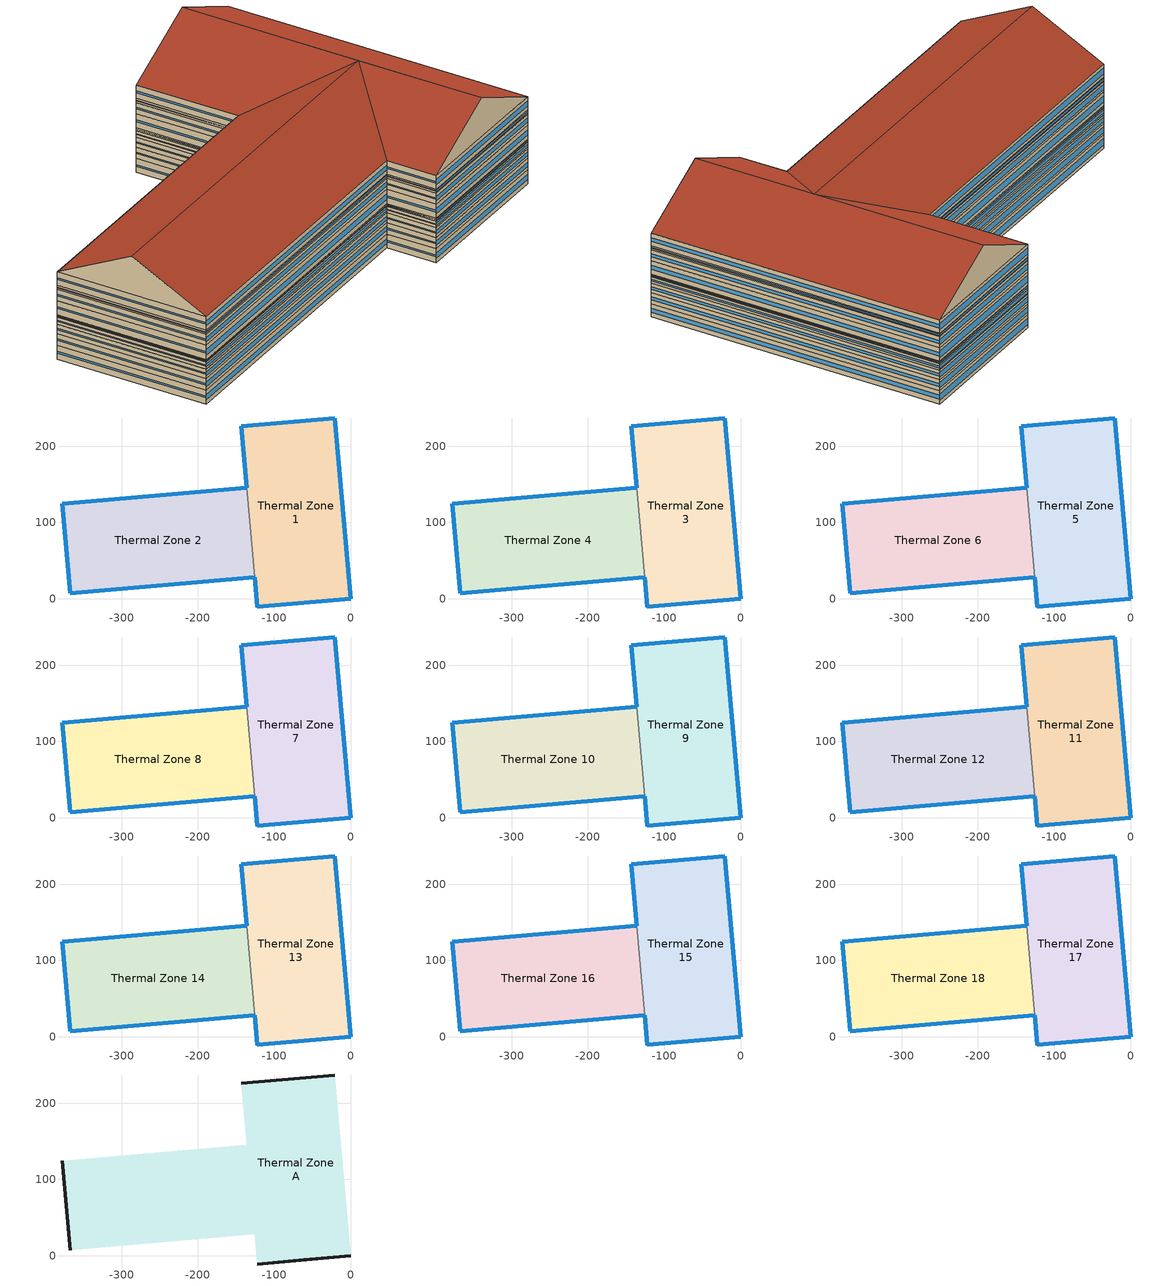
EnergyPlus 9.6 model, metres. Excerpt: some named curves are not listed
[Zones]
Thermal Zone 1
 floor ground (ExtSlabCarpet): 0,0 -122.37,-10.71 -125.78,28.24 -136.06,145.76 -143.1,226.19 -20.73,236.9 z0
 wall outside (Ext Wall): -125.78,28.24 -122.37,-10.71 0,0 -20.73,236.9 -143.1,226.19 -136.06,145.76 z0:10.96
 wall to Thermal Zone 2 (Interior Wall): -136.06,145.76 -125.78,28.24 z0:10.96
 window (Ext Window): -20.74,236.89 -143.09,226.19 z2.9:8.06; -125.78,28.23 -122.37,-10.7 / -143.1,226.18 -136.06,145.77 z4.82:6.14; 0,0.01 -20.72,236.89 z3.89:7.07; -122.36,-10.71 -0.01,0 z3.51:7.45
Thermal Zone 2
 floor ground (ExtSlabCarpet): -125.78,28.24 -367.25,7.11 -377.53,124.63 -136.06,145.76 z0
 wall outside (Ext Wall): -136.06,145.76 -377.53,124.63 -367.25,7.11 -125.78,28.24 z0:10.96
 window (Ext Window): -136.07,145.76 -377.52,124.63 z2.9:8.06; -377.53,124.62 -367.25,7.12 z4.82:6.14; -367.24,7.11 -125.79,28.23 z3.51:7.45
Thermal Zone 3
 floor to Thermal Zone 1 (Interior Floor): 0,0 -122.37,-10.71 -125.78,28.24 -136.06,145.76 -143.1,226.19 -20.73,236.9 z10.96
 wall outside (Ext Wall): -125.78,28.24 -122.37,-10.71 0,0 -20.73,236.9 -143.1,226.19 -136.06,145.76 z10.96:20.03
 wall to Thermal Zone 4 (Interior Wall): -136.06,145.76 -125.78,28.24 z10.96:20.03
 window (Ext Window): -20.74,236.89 -143.09,226.19 z13.36:17.63; -125.78,28.23 -122.37,-10.7 / -143.1,226.18 -136.06,145.77 z14.95:16.04; 0,0.01 -20.72,236.89 z14.18:16.81; -122.36,-10.71 -0.01,0 z13.86:17.13
Thermal Zone 4
 floor to Thermal Zone 2 (Interior Floor): -125.78,28.24 -367.25,7.11 -377.53,124.63 -136.06,145.76 z10.96
 wall outside (Ext Wall): -136.06,145.76 -377.53,124.63 -367.25,7.11 -125.78,28.24 z10.96:20.03
 window (Ext Window): -136.07,145.76 -377.52,124.63 z13.36:17.63; -377.53,124.62 -367.25,7.12 z14.95:16.04; -367.24,7.11 -125.79,28.23 z13.86:17.13
Thermal Zone 5
 floor to Thermal Zone 3 (Interior Floor): 0,0 -122.37,-10.71 -125.78,28.24 -136.06,145.76 -143.1,226.19 -20.73,236.9 z20.03
 wall outside (Ext Wall): -125.78,28.24 -122.37,-10.71 0,0 -20.73,236.9 -143.1,226.19 -136.06,145.76 z20.03:27.77
 wall to Thermal Zone 6 (Interior Wall): -136.06,145.76 -125.78,28.24 z20.03:27.77
 window (Ext Window): -20.74,236.89 -143.09,226.19 z22.08:25.72; -125.78,28.23 -122.37,-10.7 / -143.1,226.18 -136.06,145.77 z23.44:24.36; 0,0.01 -20.72,236.89 z22.78:25.02; -122.36,-10.71 -0.01,0 z22.51:25.29
Thermal Zone 6
 floor to Thermal Zone 4 (Interior Floor): -125.78,28.24 -367.25,7.11 -377.53,124.63 -136.06,145.76 z20.03
 wall outside (Ext Wall): -136.06,145.76 -377.53,124.63 -367.25,7.11 -125.78,28.24 z20.03:27.77
 window (Ext Window): -136.07,145.76 -377.52,124.63 z22.08:25.72; -377.53,124.62 -367.25,7.12 z23.44:24.36; -367.24,7.11 -125.79,28.23 z22.51:25.29
Thermal Zone 7
 floor to Thermal Zone 5 (Interior Floor): 0,0 -122.37,-10.71 -125.78,28.24 -136.06,145.76 -143.1,226.19 -20.73,236.9 z27.77
 wall outside (Ext Wall): -125.78,28.24 -122.37,-10.71 0,0 -20.73,236.9 -143.1,226.19 -136.06,145.76 z27.77:33.08
 wall to Thermal Zone 8 (Interior Wall): -136.06,145.76 -125.78,28.24 z27.77:33.08
 window (Ext Window): -20.74,236.89 -143.09,226.19 z29.18:31.67; -125.78,28.23 -122.37,-10.7 / -143.1,226.18 -136.06,145.77 z30.11:30.74; 0,0.01 -20.72,236.89 z29.66:31.19; -122.36,-10.71 -0.01,0 z29.47:31.38
Thermal Zone 8
 floor to Thermal Zone 6 (Interior Floor): -125.78,28.24 -367.25,7.11 -377.53,124.63 -136.06,145.76 z27.77
 wall outside (Ext Wall): -136.06,145.76 -377.53,124.63 -367.25,7.11 -125.78,28.24 z27.77:33.08
 window (Ext Window): -136.07,145.76 -377.52,124.63 z29.18:31.67; -377.53,124.62 -367.25,7.12 z30.11:30.74; -367.24,7.11 -125.79,28.23 z29.47:31.38
Thermal Zone 9
 floor to Thermal Zone 7 (Interior Floor): 0,0 -122.37,-10.71 -125.78,28.24 -136.06,145.76 -143.1,226.19 -20.73,236.9 z33.08
 wall outside (Ext Wall): -125.78,28.24 -122.37,-10.71 0,0 -20.73,236.9 -143.1,226.19 -136.06,145.76 z33.08:35.18
 wall to Thermal Zone 10 (Interior Wall): -136.06,145.76 -125.78,28.24 z33.08:35.18
 window (Ext Window): -20.74,236.89 -143.09,226.19 z33.64:34.62; -125.78,28.23 -122.37,-10.7 / -143.1,226.18 -136.06,145.77 z34:34.26; 0,0.01 -20.72,236.89 z33.83:34.43; -122.36,-10.71 -0.01,0 z33.75:34.51
Thermal Zone 10
 floor to Thermal Zone 8 (Interior Floor): -125.78,28.24 -367.25,7.11 -377.53,124.63 -136.06,145.76 z33.08
 wall outside (Ext Wall): -136.06,145.76 -377.53,124.63 -367.25,7.11 -125.78,28.24 z33.08:35.18
 window (Ext Window): -136.07,145.76 -377.52,124.63 z33.64:34.62; -377.53,124.62 -367.25,7.12 z34:34.26; -367.24,7.11 -125.79,28.23 z33.75:34.51
Thermal Zone 11
 floor to Thermal Zone 9 (Interior Floor): 0,0 -122.37,-10.71 -125.78,28.24 -136.06,145.76 -143.1,226.19 -20.73,236.9 z35.18
 wall outside (Ext Wall): -125.78,28.24 -122.37,-10.71 0,0 -20.73,236.9 -143.1,226.19 -136.06,145.76 z35.18:46.49
 wall to Thermal Zone 12 (Interior Wall): -136.06,145.76 -125.78,28.24 z35.18:46.49
 window (Ext Window): -20.74,236.89 -143.09,226.19 z38.18:43.49; -125.78,28.23 -122.37,-10.7 / -143.1,226.18 -136.06,145.77 z40.16:41.51; 0,0.01 -20.72,236.89 z39.2:42.47; -122.36,-10.71 -0.01,0 z38.8:42.87
Thermal Zone 12
 floor to Thermal Zone 10 (Interior Floor): -125.78,28.24 -367.25,7.11 -377.53,124.63 -136.06,145.76 z35.18
 wall outside (Ext Wall): -136.06,145.76 -377.53,124.63 -367.25,7.11 -125.78,28.24 z35.18:46.49
 window (Ext Window): -136.07,145.76 -377.52,124.63 z38.18:43.49; -377.53,124.62 -367.25,7.12 z40.16:41.51; -367.24,7.11 -125.79,28.23 z38.8:42.87
Thermal Zone 13
 floor to Thermal Zone 11 (Interior Floor): 0,0 -122.37,-10.71 -125.78,28.24 -136.06,145.76 -143.1,226.19 -20.73,236.9 z46.49
 wall outside (Ext Wall): -125.78,28.24 -122.37,-10.71 0,0 -20.73,236.9 -143.1,226.19 -136.06,145.76 z46.49:55.32
 wall to Thermal Zone 14 (Interior Wall): -136.06,145.76 -125.78,28.24 z46.49:55.32
 window (Ext Window): -20.74,236.89 -143.09,226.19 z48.83:52.98; -125.78,28.23 -122.37,-10.7 / -143.1,226.18 -136.06,145.77 z50.38:51.43; 0,0.01 -20.72,236.89 z49.62:52.19; -122.36,-10.71 -0.01,0 z49.32:52.49
Thermal Zone 14
 floor to Thermal Zone 12 (Interior Floor): -125.78,28.24 -367.25,7.11 -377.53,124.63 -136.06,145.76 z46.49
 wall outside (Ext Wall): -136.06,145.76 -377.53,124.63 -367.25,7.11 -125.78,28.24 z46.49:55.32
 window (Ext Window): -136.07,145.76 -377.52,124.63 z48.83:52.98; -377.53,124.62 -367.25,7.12 z50.38:51.43; -367.24,7.11 -125.79,28.23 z49.32:52.49
Thermal Zone 15
 floor to Thermal Zone 13 (Interior Floor): 0,0 -122.37,-10.71 -125.78,28.24 -136.06,145.76 -143.1,226.19 -20.73,236.9 z55.32
 wall outside (Ext Wall): -125.78,28.24 -122.37,-10.71 0,0 -20.73,236.9 -143.1,226.19 -136.06,145.76 z55.32:58.57
 wall to Thermal Zone 16 (Interior Wall): -136.06,145.76 -125.78,28.24 z55.32:58.57
 window (Ext Window): -20.74,236.89 -143.09,226.19 z56.18:57.71; -125.78,28.23 -122.37,-10.7 / -143.1,226.18 -136.06,145.77 z56.75:57.14; 0,0.01 -20.72,236.89 z56.47:57.42; -122.36,-10.71 -0.01,0 z56.36:57.53
Thermal Zone 16
 floor to Thermal Zone 14 (Interior Floor): -125.78,28.24 -367.25,7.11 -377.53,124.63 -136.06,145.76 z55.32
 wall outside (Ext Wall): -136.06,145.76 -377.53,124.63 -367.25,7.11 -125.78,28.24 z55.32:58.57
 window (Ext Window): -136.07,145.76 -377.52,124.63 z56.18:57.71; -377.53,124.62 -367.25,7.12 z56.75:57.14; -367.24,7.11 -125.79,28.23 z56.36:57.53
Thermal Zone 17
 floor to Thermal Zone 15 (Interior Floor): 0,0 -122.37,-10.71 -125.78,28.24 -136.06,145.76 -143.1,226.19 -20.73,236.9 z58.57
 wall outside (Ext Wall): -125.78,28.24 -122.37,-10.71 0,0 -20.73,236.9 -143.1,226.19 -136.06,145.76 z58.57:69.17
 wall to Thermal Zone 18 (Interior Wall): -136.06,145.76 -125.78,28.24 z58.57:69.17
 window (Ext Window): -20.74,236.89 -143.09,226.19 z61.38:66.36; -125.78,28.23 -122.37,-10.7 / -143.1,226.18 -136.06,145.77 z63.23:64.51; 0,0.01 -20.72,236.89 z62.33:65.41; -122.36,-10.71 -0.01,0 z61.96:65.78
Thermal Zone 18
 floor to Thermal Zone 16 (Interior Floor): -125.78,28.24 -367.25,7.11 -377.53,124.63 -136.06,145.76 z58.57
 wall outside (Ext Wall): -136.06,145.76 -377.53,124.63 -367.25,7.11 -125.78,28.24 z58.57:69.17
 window (Ext Window): -136.07,145.76 -377.52,124.63 z61.38:66.36; -377.53,124.62 -367.25,7.12 z63.23:64.51; -367.24,7.11 -125.79,28.23 z61.96:65.78
Thermal Zone A
 floor to Thermal Zone 17 (Interior Floor): 0,0 -122.37,-10.71 -125.78,28.24 -136.06,145.76 -143.1,226.19 -20.73,236.9 z69.17
 floor to Thermal Zone 18 (Interior Floor): -125.78,28.24 -367.25,7.11 -377.53,124.63 -136.06,145.76 z69.17
 wall outside (Ext Wall): -20.73,236.9,69.17 -143.1,226.19,69.17 -81.91,231.54,99.53; 0,0,69.17 -61.19,-5.35,99.53 -122.37,-10.71,69.17; -372.39,65.87,99.53 -377.53,124.63,69.17 -367.25,7.11,69.17
 roof outside (Ext Roof): 0,0,69.17 -20.73,236.9,69.17 -81.91,231.54,99.53 -61.19,-5.35,99.53; -69.73,92.35,99.53 -81.91,231.54,99.53 -143.1,226.19,69.17 -136.06,145.76,69.17; -61.19,-5.35,99.53 -69.73,92.35,99.53 -125.78,28.24,69.17 -122.37,-10.71,69.17; -125.78,28.24,69.17 -69.73,92.35,99.53 -372.39,65.87,99.53 -367.25,7.11,69.17; -69.73,92.35,99.53 -136.06,145.76,69.17 -377.53,124.63,69.17 -372.39,65.87,99.53
[Building]
Building 1: North Axis {deg}=-0
[Site:Location]
Washington Dc Dulles IntL Ar: Latitude {deg}=38.98; Longitude {deg}=-77.47; Time Zone {hr}=-5; Elevation {m}=82
[SizingPeriod:DesignDay] Month=7; Day of Month=21; Day Type=SummerDesignDay; Daily Dry-Bulb Temperature Range {deltaC}=14.4; Dry-Bulb Temperature Range Modifier Type=DefaultMultipliers; Barometric Pressure {Pa}=86790; Wind Speed {m/s}=5; Wind Direction {deg}=340; Rain Indicator=No; Snow Indicator=No; Daylight Saving Time Indicator=No; Solar Model Indicator=ASHRAETau; ASHRAE Clear Sky Optical Depth for Beam Irradiance (taub)=0.339; ASHRAE Clear Sky Optical Depth for Diffuse Irradiance (taud)=2.366; Begin Environment Reset Mode=FullResetAtBeginEnvironment
Name | Maximum Dry-Bulb Temperature {C} | Humidity Condition Type | Wetbulb or DewPoint at Maximum Dry-Bulb {C} | Enthalpy at Maximum Dry-Bulb {J/kg}
SALT-LAKE-CITY-IAP Ann Clg .4% Condns DB=>MWB | 36.5 | Wetbulb | 17.1
SALT-LAKE-CITY-IAP Ann Clg .4% Condns DP=>MDB | 22.5 | Dewpoint | 15.6
SALT-LAKE-CITY-IAP Ann Clg .4% Condns Enth=>MDB | 30.8 | Enthalpy |  | 59300
SALT-LAKE-CITY-IAP Ann Clg .4% Condns WB=>MDB | 31.2 | Wetbulb | 19
[Material] Thermal Absorptance=0.9
Name | Roughness | Thickness m | Conductivity W/m-K | Density kg/m3 | Specific Heat J/kg-K | Solar Absorptance | Visible Absorptance
wall concrete | MediumRough | 0.398 | 0.5 | 2243 | 837 | 0.65 | 0.65
roof concrete | MediumRough | 0.401 | 0.5 | 2243 | 837 | 0.65 | 0.65
Wall Insulation [37] | MediumRough | 0.0681 | 0.0432 | 91 | 837 | 0.5 | 0.5
Roof Insulation [25] | MediumRough | 0.263 | 0.049 | 265 | 836.8 | 0.7 | 0.7
F16 Acoustic tile | MediumSmooth | 0.0191 | 0.06 | 368 | 590 | 0.3 | 0.3
M11 100mm lightweight concrete | MediumRough | 0.1016 | 0.53 | 1280 | 840 | 0.5 | 0.5
MAT-CC05 4 HW CONCRETE | Rough | 0.1016 | 1.311 | 2240 | 836.8 | 0.85 | 0.85
G01a 19mm gypsum board | MediumSmooth | 0.019 | 0.16 | 800 | 1090 | 0.4 | 0.4
[Material:AirGap]
Name | Thermal Resistance m2-K/W
F04 Wall air space resistance | 0.15
F05 Ceiling air space resistance | 0.18
[Material:NoMass]
CP02 CARPET PAD: Roughness=Smooth; Thermal Resistance m2-K/W=0.1; Thermal Absorptance=0.9; Solar Absorptance=0.8; Visible Absorptance=0.8
[WindowMaterial:SimpleGlazingSystem]
Window Material Simple Glazing System: U-Factor W/m2-K=1.51; Solar Heat Gain Coefficient=0.25
[Construction]
Ext Roof: roof concrete, Roof Insulation [25]
Ext Wall: wall concrete, Wall Insulation [37]
Ext Window: Window Material Simple Glazing System
ExtSlabCarpet: MAT-CC05 4 HW CONCRETE, CP02 CARPET PAD
Interior Floor: F16 Acoustic tile, F05 Ceiling air space resistance, M11 100mm lightweight concrete
Interior Wall: G01a 19mm gypsum board, F04 Wall air space resistance, G01a 19mm gypsum board
[Zone]
Thermal Zone 1; Thermal Zone 2: 265, 0, 0, 0, , 1, , , , , , Yes
Thermal Zone 3; Thermal Zone 4: 265, 0, 0, 10.96, , 1, , , , , , Yes
Thermal Zone 5; Thermal Zone 6: 265, 0, 0, 20.03, , 1, , , , , , Yes
Thermal Zone 7; Thermal Zone 8: 265, 0, 0, 27.77, , 1, , , , , , Yes
Thermal Zone 9; Thermal Zone 10: 265, 0, 0, 33.08, , 1, , , , , , Yes
Thermal Zone 11; Thermal Zone 12: 265, 0, 0, 35.18, , 1, , , , , , Yes
Thermal Zone 13; Thermal Zone 14: 265, 0, 0, 46.49, , 1, , , , , , Yes
Thermal Zone 15; Thermal Zone 16: 265, 0, 0, 55.32, , 1, , , , , , Yes
Thermal Zone 17; Thermal Zone 18: 265, 0, 0, 58.57, , 1, , , , , , Yes
Thermal Zone A: 265, 0, 0, 69.17, , 1, , , , , , No
[ZoneTerminalUnitList]
VRF System Terminal List: VRF Zone Terminal 1, VRF Zone Terminal 2, VRF Zone Terminal 3, VRF Zone Terminal 4, VRF Zone Terminal 5, VRF Zone Terminal 6, VRF Zone Terminal 7, VRF Zone Terminal 8, VRF Zone Terminal 9, VRF Zone Terminal 10, VRF Zone Terminal 11, VRF Zone Terminal 12, VRF Zone Terminal 13, VRF Zone Terminal 14, VRF Zone Terminal 15, VRF Zone Terminal 16, VRF Zone Terminal 17, VRF Zone Terminal 18
[ZoneControl:Thermostat] Temperature Difference Between Cutout And Setpoint deltaC=0
Name | Zone or ZoneList | Control Type Schedule | Control 1
Thermal Zone 1 Thermostat | Thermal Zone 1 | Thermal Zone 1 Thermostat Schedule | Thermostat Setpoint Dual Setpoint 1
Thermal Zone 2 Thermostat | Thermal Zone 2 | Thermal Zone 2 Thermostat Schedule | Thermostat Setpoint Dual Setpoint 2
Thermal Zone 3 Thermostat | Thermal Zone 3 | Thermal Zone 3 Thermostat Schedule | Thermostat Setpoint Dual Setpoint 3
Thermal Zone 4 Thermostat | Thermal Zone 4 | Thermal Zone 4 Thermostat Schedule | Thermostat Setpoint Dual Setpoint 4
Thermal Zone 5 Thermostat | Thermal Zone 5 | Thermal Zone 5 Thermostat Schedule | Thermostat Setpoint Dual Setpoint 5
Thermal Zone 6 Thermostat | Thermal Zone 6 | Thermal Zone 6 Thermostat Schedule | Thermostat Setpoint Dual Setpoint 6
Thermal Zone 7 Thermostat | Thermal Zone 7 | Thermal Zone 7 Thermostat Schedule | Thermostat Setpoint Dual Setpoint 7
Thermal Zone 8 Thermostat | Thermal Zone 8 | Thermal Zone 8 Thermostat Schedule | Thermostat Setpoint Dual Setpoint 8
Thermal Zone 9 Thermostat | Thermal Zone 9 | Thermal Zone 9 Thermostat Schedule | Thermostat Setpoint Dual Setpoint 9
Thermal Zone 10 Thermostat | Thermal Zone 10 | Thermal Zone 10 Thermostat Schedule | Thermostat Setpoint Dual Setpoint 10
Thermal Zone 11 Thermostat | Thermal Zone 11 | Thermal Zone 11 Thermostat Schedule | Thermostat Setpoint Dual Setpoint 11
Thermal Zone 12 Thermostat | Thermal Zone 12 | Thermal Zone 12 Thermostat Schedule | Thermostat Setpoint Dual Setpoint 12
Thermal Zone 13 Thermostat | Thermal Zone 13 | Thermal Zone 13 Thermostat Schedule | Thermostat Setpoint Dual Setpoint 13
Thermal Zone 14 Thermostat | Thermal Zone 14 | Thermal Zone 14 Thermostat Schedule | Thermostat Setpoint Dual Setpoint 14
Thermal Zone 15 Thermostat | Thermal Zone 15 | Thermal Zone 15 Thermostat Schedule | Thermostat Setpoint Dual Setpoint 15
Thermal Zone 16 Thermostat | Thermal Zone 16 | Thermal Zone 16 Thermostat Schedule | Thermostat Setpoint Dual Setpoint 16
Thermal Zone 17 Thermostat | Thermal Zone 17 | Thermal Zone 17 Thermostat Schedule | Thermostat Setpoint Dual Setpoint 17
Thermal Zone 18 Thermostat | Thermal Zone 18 | Thermal Zone 18 Thermostat Schedule | Thermostat Setpoint Dual Setpoint 18
[ThermostatSetpoint:DualSetpoint]
Name | Heating Setpoint Temperature Schedule | Cooling Setpoint Temperature Schedule
Thermostat Setpoint Dual Setpoint 1 | HtgSetp 1 | ClgSetp 1
Thermostat Setpoint Dual Setpoint 2 | HtgSetp 2 | ClgSetp 2
Thermostat Setpoint Dual Setpoint 3 | HtgSetp 3 | ClgSetp 3
Thermostat Setpoint Dual Setpoint 4 | HtgSetp 4 | ClgSetp 4
Thermostat Setpoint Dual Setpoint 5 | HtgSetp 5 | ClgSetp 5
Thermostat Setpoint Dual Setpoint 6 | HtgSetp 6 | ClgSetp 6
Thermostat Setpoint Dual Setpoint 7 | HtgSetp 7 | ClgSetp 7
Thermostat Setpoint Dual Setpoint 8 | HtgSetp 8 | ClgSetp 8
Thermostat Setpoint Dual Setpoint 9 | HtgSetp 9 | ClgSetp 9
Thermostat Setpoint Dual Setpoint 10 | HtgSetp 10 | ClgSetp 10
Thermostat Setpoint Dual Setpoint 11 | HtgSetp 11 | ClgSetp 11
Thermostat Setpoint Dual Setpoint 12 | HtgSetp 12 | ClgSetp 12
Thermostat Setpoint Dual Setpoint 13 | HtgSetp 13 | ClgSetp 13
Thermostat Setpoint Dual Setpoint 14 | HtgSetp 14 | ClgSetp 14
Thermostat Setpoint Dual Setpoint 15 | HtgSetp 15 | ClgSetp 15
Thermostat Setpoint Dual Setpoint 16 | HtgSetp 16 | ClgSetp 16
Thermostat Setpoint Dual Setpoint 17 | HtgSetp 17 | ClgSetp 17
Thermostat Setpoint Dual Setpoint 18 | HtgSetp 18 | ClgSetp 18
[ZoneHVAC:TerminalUnit:VariableRefrigerantFlow] Terminal Unit Availability Schedule=Always On Discrete hvac_library; Cooling Supply Air Flow Rate m3/s=Autosize; No Cooling Supply Air Flow Rate m3/s=Autosize; Heating Supply Air Flow Rate m3/s=Autosize; No Heating Supply Air Flow Rate m3/s=Autosize; Cooling Outdoor Air Flow Rate m3/s=Autosize; Heating Outdoor Air Flow Rate m3/s=Autosize; No Load Outdoor Air Flow Rate m3/s=Autosize; Supply Air Fan Operating Mode Schedule=Always On Discrete hvac_library; Supply Air Fan Placement=DrawThrough; Zone Terminal Unit On Parasitic Electric Energy Use W=30; Zone Terminal Unit Off Parasitic Electric Energy Use W=20; Rated Heating Capacity Sizing Ratio W/W=1; Maximum Outdoor Dry-Bulb Temperature for Supplemental Heater Operation C=6.58437e-312
Name | Supply Air Fan Object | Outside Air Mixer Object | Cooling Coil Object | Heating Coil Object
VRF Zone Terminal 1 | VRF Zone Terminal Fan 1 | VRF Zone Terminal 1 OA Mixer | VRF Zone Terminal Cooling Coil 1 | VRF Zone Terminal Heating Coil 1
VRF Zone Terminal 2 | VRF Zone Terminal Fan 2 | VRF Zone Terminal 2 OA Mixer | VRF Zone Terminal Cooling Coil 2 | VRF Zone Terminal Heating Coil 2
VRF Zone Terminal 3 | VRF Zone Terminal Fan 3 | VRF Zone Terminal 3 OA Mixer | VRF Zone Terminal Cooling Coil 3 | VRF Zone Terminal Heating Coil 3
VRF Zone Terminal 4 | VRF Zone Terminal Fan 4 | VRF Zone Terminal 4 OA Mixer | VRF Zone Terminal Cooling Coil 4 | VRF Zone Terminal Heating Coil 4
VRF Zone Terminal 5 | VRF Zone Terminal Fan 5 | VRF Zone Terminal 5 OA Mixer | VRF Zone Terminal Cooling Coil 5 | VRF Zone Terminal Heating Coil 5
VRF Zone Terminal 6 | VRF Zone Terminal Fan 6 | VRF Zone Terminal 6 OA Mixer | VRF Zone Terminal Cooling Coil 6 | VRF Zone Terminal Heating Coil 6
VRF Zone Terminal 7 | VRF Zone Terminal Fan 7 | VRF Zone Terminal 7 OA Mixer | VRF Zone Terminal Cooling Coil 7 | VRF Zone Terminal Heating Coil 7
VRF Zone Terminal 8 | VRF Zone Terminal Fan 8 | VRF Zone Terminal 8 OA Mixer | VRF Zone Terminal Cooling Coil 8 | VRF Zone Terminal Heating Coil 8
VRF Zone Terminal 9 | VRF Zone Terminal Fan 9 | VRF Zone Terminal 9 OA Mixer | VRF Zone Terminal Cooling Coil 9 | VRF Zone Terminal Heating Coil 9
VRF Zone Terminal 10 | VRF Zone Terminal Fan 10 | VRF Zone Terminal 10 OA Mixer | VRF Zone Terminal Cooling Coil 10 | VRF Zone Terminal Heating Coil 10
VRF Zone Terminal 11 | VRF Zone Terminal Fan 11 | VRF Zone Terminal 11 OA Mixer | VRF Zone Terminal Cooling Coil 11 | VRF Zone Terminal Heating Coil 11
VRF Zone Terminal 12 | VRF Zone Terminal Fan 12 | VRF Zone Terminal 12 OA Mixer | VRF Zone Terminal Cooling Coil 12 | VRF Zone Terminal Heating Coil 12
VRF Zone Terminal 13 | VRF Zone Terminal Fan 13 | VRF Zone Terminal 13 OA Mixer | VRF Zone Terminal Cooling Coil 13 | VRF Zone Terminal Heating Coil 13
VRF Zone Terminal 14 | VRF Zone Terminal Fan 14 | VRF Zone Terminal 14 OA Mixer | VRF Zone Terminal Cooling Coil 14 | VRF Zone Terminal Heating Coil 14
VRF Zone Terminal 15 | VRF Zone Terminal Fan 15 | VRF Zone Terminal 15 OA Mixer | VRF Zone Terminal Cooling Coil 15 | VRF Zone Terminal Heating Coil 15
VRF Zone Terminal 16 | VRF Zone Terminal Fan 16 | VRF Zone Terminal 16 OA Mixer | VRF Zone Terminal Cooling Coil 16 | VRF Zone Terminal Heating Coil 16
VRF Zone Terminal 17 | VRF Zone Terminal Fan 17 | VRF Zone Terminal 17 OA Mixer | VRF Zone Terminal Cooling Coil 17 | VRF Zone Terminal Heating Coil 17
VRF Zone Terminal 18 | VRF Zone Terminal Fan 18 | VRF Zone Terminal 18 OA Mixer | VRF Zone Terminal Cooling Coil 18 | VRF Zone Terminal Heating Coil 18
[Coil:Cooling:DX:VariableRefrigerantFlow] Availability Schedule=Always On Discrete hvac_library; Gross Rated Total Cooling Capacity W=Autosize; Gross Rated Sensible Heat Ratio=Autosize; Rated Air Flow Rate m3/s=Autosize; Cooling Capacity Ratio Modifier Function of Temperature Curve=VRFTUCoolCapFT; Cooling Capacity Modifier Curve Function of Flow Fraction=VRFACCoolCapFFF
VRF Zone Terminal Cooling Coil 1; VRF Zone Terminal Cooling Coil 2; VRF Zone Terminal Cooling Coil 3; VRF Zone Terminal Cooling Coil 4; VRF Zone Terminal Cooling Coil 5; VRF Zone Terminal Cooling Coil 6; VRF Zone Terminal Cooling Coil 7; VRF Zone Terminal Cooling Coil 8; VRF Zone Terminal Cooling Coil 9; VRF Zone Terminal Cooling Coil 10; VRF Zone Terminal Cooling Coil 11; VRF Zone Terminal Cooling Coil 12; VRF Zone Terminal Cooling Coil 13; VRF Zone Terminal Cooling Coil 14; VRF Zone Terminal Cooling Coil 15; VRF Zone Terminal Cooling Coil 16; VRF Zone Terminal Cooling Coil 17; VRF Zone Terminal Cooling Coil 18
[Coil:Heating:DX:VariableRefrigerantFlow] Availability Schedule=Always On Discrete hvac_library; Gross Rated Heating Capacity W=Autosize; Rated Air Flow Rate m3/s=Autosize; Heating Capacity Ratio Modifier Function of Temperature Curve=Coil Heating DX Variable Refrigerant Flow 1 VRFTUHeatCAPFT; Heating Capacity Modifier Function of Flow Fraction Curve=Coil Heating DX Variable Refrigerant Flow 1 VRFACCoolCapFFF
VRF Zone Terminal Heating Coil 1; VRF Zone Terminal Heating Coil 2; VRF Zone Terminal Heating Coil 3; VRF Zone Terminal Heating Coil 4; VRF Zone Terminal Heating Coil 5; VRF Zone Terminal Heating Coil 6; VRF Zone Terminal Heating Coil 7; VRF Zone Terminal Heating Coil 8; VRF Zone Terminal Heating Coil 9; VRF Zone Terminal Heating Coil 10; VRF Zone Terminal Heating Coil 11; VRF Zone Terminal Heating Coil 12; VRF Zone Terminal Heating Coil 13; VRF Zone Terminal Heating Coil 14; VRF Zone Terminal Heating Coil 15; VRF Zone Terminal Heating Coil 16; VRF Zone Terminal Heating Coil 17; VRF Zone Terminal Heating Coil 18
[Fan:OnOff] Availability Schedule=Always On Discrete hvac_library; Fan Total Efficiency=0.78; Pressure Rise Pa=1886; Maximum Flow Rate m3/s=Autosize; Motor Efficiency=0.8; Motor In Airstream Fraction=1; Fan Power Ratio Function of Speed Ratio Curve=Fan On Off Power Curve 19; Fan Efficiency Ratio Function of Speed Ratio Curve=Fan On Off Efficiency Curve 6
VRF Zone Terminal Fan 1; VRF Zone Terminal Fan 2; VRF Zone Terminal Fan 3; VRF Zone Terminal Fan 4; VRF Zone Terminal Fan 5; VRF Zone Terminal Fan 6; VRF Zone Terminal Fan 7; VRF Zone Terminal Fan 8; VRF Zone Terminal Fan 9; VRF Zone Terminal Fan 10; VRF Zone Terminal Fan 11; VRF Zone Terminal Fan 12; VRF Zone Terminal Fan 13; VRF Zone Terminal Fan 14; VRF Zone Terminal Fan 15; VRF Zone Terminal Fan 16; VRF Zone Terminal Fan 17; VRF Zone Terminal Fan 18
[Zone equipment]
Thermal Zone 1: VRF Zone Terminal 1
Thermal Zone 2: VRF Zone Terminal 2
Thermal Zone 3: VRF Zone Terminal 3
Thermal Zone 4: VRF Zone Terminal 4
Thermal Zone 5: VRF Zone Terminal 5
Thermal Zone 6: VRF Zone Terminal 6
Thermal Zone 7: VRF Zone Terminal 7
Thermal Zone 8: VRF Zone Terminal 8
Thermal Zone 9: VRF Zone Terminal 9
Thermal Zone 10: VRF Zone Terminal 10
Thermal Zone 11: VRF Zone Terminal 11
Thermal Zone 12: VRF Zone Terminal 12
Thermal Zone 13: VRF Zone Terminal 13
Thermal Zone 14: VRF Zone Terminal 14
Thermal Zone 15: VRF Zone Terminal 15
Thermal Zone 16: VRF Zone Terminal 16
Thermal Zone 17: VRF Zone Terminal 17
Thermal Zone 18: VRF Zone Terminal 18
[Sizing:Zone] Zone Cooling Design Supply Air Temperature Input Method=SupplyAirTemperature; Zone Cooling Design Supply Air Temperature C=13.8; Zone Cooling Design Supply Air Temperature Difference deltaC=11.11; Zone Heating Design Supply Air Temperature Input Method=SupplyAirTemperature; Zone Heating Design Supply Air Temperature C=47.1; Zone Heating Design Supply Air Temperature Difference deltaC=11.11; Zone Cooling Design Supply Air Humidity Ratio kgWater/kgDryAir=0.0085; Zone Heating Design Supply Air Humidity Ratio kgWater/kgDryAir=0.008; Cooling Design Air Flow Method=DesignDay; Cooling Design Air Flow Rate m3/s=0; Cooling Minimum Air Flow per Zone Floor Area m3/s-m2=0.000762; Cooling Minimum Air Flow m3/s=0; Cooling Minimum Air Flow Fraction=0; Heating Design Air Flow Method=DesignDay; Heating Design Air Flow Rate m3/s=0; Heating Maximum Air Flow per Zone Floor Area m3/s-m2=0.002032; Heating Maximum Air Flow m3/s=0.141576; Heating Maximum Air Flow Fraction=0.3; Account for Dedicated Outdoor Air System=No
Name | Design Specification Outdoor Air Object
Thermal Zone 1 | Ventilation 1
Thermal Zone 2 | Ventilation 2
Thermal Zone 3 | Ventilation 3
Thermal Zone 4 | Ventilation 4
Thermal Zone 5 | Ventilation 5
Thermal Zone 6 | Ventilation 6
Thermal Zone 7 | Ventilation 7
Thermal Zone 8 | Ventilation 8
Thermal Zone 9 | Ventilation 9
Thermal Zone 10 | Ventilation 10
Thermal Zone 11 | Ventilation 11
Thermal Zone 12 | Ventilation 12
Thermal Zone 13 | Ventilation 13
Thermal Zone 14 | Ventilation 14
Thermal Zone 15 | Ventilation 15
Thermal Zone 16 | Ventilation 16
Thermal Zone 17 | Ventilation 17
Thermal Zone 18 | Ventilation 18
[DesignSpecification:OutdoorAir] Outdoor Air Method=Sum; Outdoor Air Flow per Person m3/s-person=0; Outdoor Air Flow per Zone Floor Area m3/s-m2=0; Outdoor Air Flow per Zone m3/s=0; Outdoor Air Flow Air Changes per Hour 1/hr=2.56
Ventilation 1; Ventilation 2; Ventilation 3; Ventilation 4; Ventilation 5; Ventilation 6; Ventilation 7; Ventilation 8; Ventilation 9; Ventilation 10; Ventilation 11; Ventilation 12; Ventilation 13; Ventilation 14; Ventilation 15; Ventilation 16; Ventilation 17; Ventilation 18
[Schedule:Day:Interval]
HtgSetp Summer Design Day 1; HtgSetp Summer Design Day 2; HtgSetp Summer Design Day 3; HtgSetp Summer Design Day 4; HtgSetp Summer Design Day 5; HtgSetp Summer Design Day 6; HtgSetp Summer Design Day 7; HtgSetp Summer Design Day 8; HtgSetp Summer Design Day 9; HtgSetp Summer Design Day 10; HtgSetp Summer Design Day 11; HtgSetp Summer Design Day 12; HtgSetp Summer Design Day 13; HtgSetp Summer Design Day 14; HtgSetp Summer Design Day 15; HtgSetp Summer Design Day 16; HtgSetp Summer Design Day 17; HtgSetp Summer Design Day 18: No, 24:00, 15.6
HtgSetp Winter Design Day 1; HtgSetp Winter Design Day 2; HtgSetp Winter Design Day 3; HtgSetp Winter Design Day 4; HtgSetp Winter Design Day 5; HtgSetp Winter Design Day 6; HtgSetp Winter Design Day 7; HtgSetp Winter Design Day 8; HtgSetp Winter Design Day 9; HtgSetp Winter Design Day 10; HtgSetp Winter Design Day 11; HtgSetp Winter Design Day 12; HtgSetp Winter Design Day 13; HtgSetp Winter Design Day 14; HtgSetp Winter Design Day 15; HtgSetp Winter Design Day 16; HtgSetp Winter Design Day 17; HtgSetp Winter Design Day 18: No, 24:00, 21
ClgSetp Summer Design Day 1; ClgSetp Summer Design Day 2; ClgSetp Summer Design Day 3; ClgSetp Summer Design Day 4; ClgSetp Summer Design Day 5; ClgSetp Summer Design Day 6; ClgSetp Summer Design Day 7; ClgSetp Summer Design Day 8; ClgSetp Summer Design Day 9; ClgSetp Summer Design Day 10; ClgSetp Summer Design Day 11; ClgSetp Summer Design Day 12; ClgSetp Summer Design Day 13; ClgSetp Summer Design Day 14; ClgSetp Summer Design Day 15; ClgSetp Summer Design Day 16; ClgSetp Summer Design Day 17; ClgSetp Summer Design Day 18: No, 06:00, 26.7, 22:00, 24, 24:00, 26.7
ClgSetp Winter Design Day 1; ClgSetp Winter Design Day 2; ClgSetp Winter Design Day 3; ClgSetp Winter Design Day 4; ClgSetp Winter Design Day 5; ClgSetp Winter Design Day 6; ClgSetp Winter Design Day 7; ClgSetp Winter Design Day 8; ClgSetp Winter Design Day 9; ClgSetp Winter Design Day 10; ClgSetp Winter Design Day 11; ClgSetp Winter Design Day 12; ClgSetp Winter Design Day 13; ClgSetp Winter Design Day 14; ClgSetp Winter Design Day 15; ClgSetp Winter Design Day 16; ClgSetp Winter Design Day 17; ClgSetp Winter Design Day 18: No, 24:00, 26.7
ClgSetp Default Schedule 1; ClgSetp Default Schedule 2; ClgSetp Default Schedule 3; ClgSetp Default Schedule 4; ClgSetp Default Schedule 5; ClgSetp Default Schedule 6; ClgSetp Default Schedule 7; ClgSetp Default Schedule 8: Temperature 37, No, 01:00, 28.3, 02:00, 28.3, 03:00, 28.3, 04:00, 28.3, 05:00, 28.3, 06:00, 28.3, 07:00, 28.3, 08:00, 28.3, 09:00, 26.2, 10:00, 26.2, 11:00, 26.2, 12:00, 26.2, 13:00, 26.2, 14:00, 26.2, 15:00, 26.2, 16:00, 26.2, 17:00, 26.2, 18:00, 26.2, 19:00, 28.3, 20:00, 28.3, 21:00, 28.3, 22:00, 28.3, 23:00, 28.3, 24:00, 28.3
HtgSetp Default Schedule 1; HtgSetp Default Schedule 2; HtgSetp Default Schedule 3; HtgSetp Default Schedule 4; HtgSetp Default Schedule 5; HtgSetp Default Schedule 6; HtgSetp Default Schedule 7; HtgSetp Default Schedule 8: Temperature 36, No, 01:00, 22.1, 02:00, 22.1, 03:00, 22.1, 04:00, 22.1, 05:00, 22.1, 06:00, 22.1, 07:00, 22.1, 08:00, 22.1, 09:00, 20.3, 10:00, 20.3, 11:00, 20.3, 12:00, 20.3, 13:00, 20.3, 14:00, 20.3, 15:00, 20.3, 16:00, 20.3, 17:00, 20.3, 18:00, 20.3, 19:00, 22.1, 20:00, 22.1, 21:00, 22.1, 22:00, 22.1, 23:00, 22.1, 24:00, 22.1
ClgSetp Default Schedule 9; ClgSetp Default Schedule 10; ClgSetp Default Schedule 11; ClgSetp Default Schedule 12: Temperature 37, No, 01:00, 28.4, 02:00, 28.4, 03:00, 28.4, 04:00, 28.4, 05:00, 28.4, 06:00, 28.4, 07:00, 28.4, 08:00, 28.4, 09:00, 24.2, 10:00, 24.2, 11:00, 24.2, 12:00, 24.2, 13:00, 24.2, 14:00, 24.2, 15:00, 28.4, 16:00, 28.4, 17:00, 28.4, 18:00, 28.4, 19:00, 28.4, 20:00, 28.4, 21:00, 28.4, 22:00, 28.4, 23:00, 28.4, 24:00, 28.4
HtgSetp Default Schedule 9; HtgSetp Default Schedule 10; HtgSetp Default Schedule 11; HtgSetp Default Schedule 12: Temperature 36, No, 01:00, 23.1, 02:00, 23.1, 03:00, 23.1, 04:00, 23.1, 05:00, 23.1, 06:00, 23.1, 07:00, 23.1, 08:00, 23.1, 09:00, 21.9, 10:00, 21.9, 11:00, 21.9, 12:00, 21.9, 13:00, 21.9, 14:00, 21.9, 15:00, 23.1, 16:00, 23.1, 17:00, 23.1, 18:00, 23.1, 19:00, 23.1, 20:00, 23.1, 21:00, 23.1, 22:00, 23.1, 23:00, 23.1, 24:00, 23.1
ClgSetp Default Schedule 13; ClgSetp Default Schedule 14; ClgSetp Default Schedule 15; ClgSetp Default Schedule 16; ClgSetp Default Schedule 17; ClgSetp Default Schedule 18: Temperature 37, No, 01:00, 28.7, 02:00, 28.7, 03:00, 28.7, 04:00, 28.7, 05:00, 28.7, 06:00, 28.7, 07:00, 25.7, 08:00, 25.7, 09:00, 25.7, 10:00, 25.7, 11:00, 25.7, 12:00, 25.7, 13:00, 25.7, 14:00, 25.7, 15:00, 25.7, 16:00, 25.7, 17:00, 25.7, 18:00, 25.7, 19:00, 25.7, 20:00, 25.7, 21:00, 28.7, 22:00, 28.7, 23:00, 28.7, 24:00, 28.7
HtgSetp Default Schedule 13; HtgSetp Default Schedule 14; HtgSetp Default Schedule 15; HtgSetp Default Schedule 16; HtgSetp Default Schedule 17; HtgSetp Default Schedule 18: Temperature 36, No, 01:00, 22.2, 02:00, 22.2, 03:00, 22.2, 04:00, 22.2, 05:00, 22.2, 06:00, 22.2, 07:00, 19, 08:00, 19, 09:00, 19, 10:00, 19, 11:00, 19, 12:00, 19, 13:00, 19, 14:00, 19, 15:00, 19, 16:00, 19, 17:00, 19, 18:00, 19, 19:00, 19, 20:00, 19, 21:00, 22.2, 22:00, 22.2, 23:00, 22.2, 24:00, 22.2
[Schedule:Week:Daily]
HtgSetp 1 Week Rule - Jan1-Dec31: HtgSetp Default Schedule 1, HtgSetp Default Schedule 1, HtgSetp Default Schedule 1, HtgSetp Default Schedule 1, HtgSetp Default Schedule 1, HtgSetp Default Schedule 1, HtgSetp Default Schedule 1, HtgSetp Default Schedule 1, HtgSetp Summer Design Day 1, HtgSetp Winter Design Day 1, HtgSetp Default Schedule 1, HtgSetp Default Schedule 1
ClgSetp 1 Week Rule - Jan1-Dec31: ClgSetp Default Schedule 1, ClgSetp Default Schedule 1, ClgSetp Default Schedule 1, ClgSetp Default Schedule 1, ClgSetp Default Schedule 1, ClgSetp Default Schedule 1, ClgSetp Default Schedule 1, ClgSetp Default Schedule 1, ClgSetp Summer Design Day 1, ClgSetp Winter Design Day 1, ClgSetp Default Schedule 1, ClgSetp Default Schedule 1
HtgSetp 2 Week Rule - Jan1-Dec31: HtgSetp Default Schedule 2, HtgSetp Default Schedule 2, HtgSetp Default Schedule 2, HtgSetp Default Schedule 2, HtgSetp Default Schedule 2, HtgSetp Default Schedule 2, HtgSetp Default Schedule 2, HtgSetp Default Schedule 2, HtgSetp Summer Design Day 2, HtgSetp Winter Design Day 2, HtgSetp Default Schedule 2, HtgSetp Default Schedule 2
ClgSetp 2 Week Rule - Jan1-Dec31: ClgSetp Default Schedule 2, ClgSetp Default Schedule 2, ClgSetp Default Schedule 2, ClgSetp Default Schedule 2, ClgSetp Default Schedule 2, ClgSetp Default Schedule 2, ClgSetp Default Schedule 2, ClgSetp Default Schedule 2, ClgSetp Summer Design Day 2, ClgSetp Winter Design Day 2, ClgSetp Default Schedule 2, ClgSetp Default Schedule 2
HtgSetp 3 Week Rule - Jan1-Dec31: HtgSetp Default Schedule 3, HtgSetp Default Schedule 3, HtgSetp Default Schedule 3, HtgSetp Default Schedule 3, HtgSetp Default Schedule 3, HtgSetp Default Schedule 3, HtgSetp Default Schedule 3, HtgSetp Default Schedule 3, HtgSetp Summer Design Day 3, HtgSetp Winter Design Day 3, HtgSetp Default Schedule 3, HtgSetp Default Schedule 3
ClgSetp 3 Week Rule - Jan1-Dec31: ClgSetp Default Schedule 3, ClgSetp Default Schedule 3, ClgSetp Default Schedule 3, ClgSetp Default Schedule 3, ClgSetp Default Schedule 3, ClgSetp Default Schedule 3, ClgSetp Default Schedule 3, ClgSetp Default Schedule 3, ClgSetp Summer Design Day 3, ClgSetp Winter Design Day 3, ClgSetp Default Schedule 3, ClgSetp Default Schedule 3
HtgSetp 4 Week Rule - Jan1-Dec31: HtgSetp Default Schedule 4, HtgSetp Default Schedule 4, HtgSetp Default Schedule 4, HtgSetp Default Schedule 4, HtgSetp Default Schedule 4, HtgSetp Default Schedule 4, HtgSetp Default Schedule 4, HtgSetp Default Schedule 4, HtgSetp Summer Design Day 4, HtgSetp Winter Design Day 4, HtgSetp Default Schedule 4, HtgSetp Default Schedule 4
ClgSetp 4 Week Rule - Jan1-Dec31: ClgSetp Default Schedule 4, ClgSetp Default Schedule 4, ClgSetp Default Schedule 4, ClgSetp Default Schedule 4, ClgSetp Default Schedule 4, ClgSetp Default Schedule 4, ClgSetp Default Schedule 4, ClgSetp Default Schedule 4, ClgSetp Summer Design Day 4, ClgSetp Winter Design Day 4, ClgSetp Default Schedule 4, ClgSetp Default Schedule 4
HtgSetp 5 Week Rule - Jan1-Dec31: HtgSetp Default Schedule 5, HtgSetp Default Schedule 5, HtgSetp Default Schedule 5, HtgSetp Default Schedule 5, HtgSetp Default Schedule 5, HtgSetp Default Schedule 5, HtgSetp Default Schedule 5, HtgSetp Default Schedule 5, HtgSetp Summer Design Day 5, HtgSetp Winter Design Day 5, HtgSetp Default Schedule 5, HtgSetp Default Schedule 5
ClgSetp 5 Week Rule - Jan1-Dec31: ClgSetp Default Schedule 5, ClgSetp Default Schedule 5, ClgSetp Default Schedule 5, ClgSetp Default Schedule 5, ClgSetp Default Schedule 5, ClgSetp Default Schedule 5, ClgSetp Default Schedule 5, ClgSetp Default Schedule 5, ClgSetp Summer Design Day 5, ClgSetp Winter Design Day 5, ClgSetp Default Schedule 5, ClgSetp Default Schedule 5
HtgSetp 6 Week Rule - Jan1-Dec31: HtgSetp Default Schedule 6, HtgSetp Default Schedule 6, HtgSetp Default Schedule 6, HtgSetp Default Schedule 6, HtgSetp Default Schedule 6, HtgSetp Default Schedule 6, HtgSetp Default Schedule 6, HtgSetp Default Schedule 6, HtgSetp Summer Design Day 6, HtgSetp Winter Design Day 6, HtgSetp Default Schedule 6, HtgSetp Default Schedule 6
ClgSetp 6 Week Rule - Jan1-Dec31: ClgSetp Default Schedule 6, ClgSetp Default Schedule 6, ClgSetp Default Schedule 6, ClgSetp Default Schedule 6, ClgSetp Default Schedule 6, ClgSetp Default Schedule 6, ClgSetp Default Schedule 6, ClgSetp Default Schedule 6, ClgSetp Summer Design Day 6, ClgSetp Winter Design Day 6, ClgSetp Default Schedule 6, ClgSetp Default Schedule 6
HtgSetp 7 Week Rule - Jan1-Dec31: HtgSetp Default Schedule 7, HtgSetp Default Schedule 7, HtgSetp Default Schedule 7, HtgSetp Default Schedule 7, HtgSetp Default Schedule 7, HtgSetp Default Schedule 7, HtgSetp Default Schedule 7, HtgSetp Default Schedule 7, HtgSetp Summer Design Day 7, HtgSetp Winter Design Day 7, HtgSetp Default Schedule 7, HtgSetp Default Schedule 7
ClgSetp 7 Week Rule - Jan1-Dec31: ClgSetp Default Schedule 7, ClgSetp Default Schedule 7, ClgSetp Default Schedule 7, ClgSetp Default Schedule 7, ClgSetp Default Schedule 7, ClgSetp Default Schedule 7, ClgSetp Default Schedule 7, ClgSetp Default Schedule 7, ClgSetp Summer Design Day 7, ClgSetp Winter Design Day 7, ClgSetp Default Schedule 7, ClgSetp Default Schedule 7
HtgSetp 8 Week Rule - Jan1-Dec31: HtgSetp Default Schedule 8, HtgSetp Default Schedule 8, HtgSetp Default Schedule 8, HtgSetp Default Schedule 8, HtgSetp Default Schedule 8, HtgSetp Default Schedule 8, HtgSetp Default Schedule 8, HtgSetp Default Schedule 8, HtgSetp Summer Design Day 8, HtgSetp Winter Design Day 8, HtgSetp Default Schedule 8, HtgSetp Default Schedule 8
ClgSetp 8 Week Rule - Jan1-Dec31: ClgSetp Default Schedule 8, ClgSetp Default Schedule 8, ClgSetp Default Schedule 8, ClgSetp Default Schedule 8, ClgSetp Default Schedule 8, ClgSetp Default Schedule 8, ClgSetp Default Schedule 8, ClgSetp Default Schedule 8, ClgSetp Summer Design Day 8, ClgSetp Winter Design Day 8, ClgSetp Default Schedule 8, ClgSetp Default Schedule 8
HtgSetp 9 Week Rule - Jan1-Dec31: HtgSetp Default Schedule 9, HtgSetp Default Schedule 9, HtgSetp Default Schedule 9, HtgSetp Default Schedule 9, HtgSetp Default Schedule 9, HtgSetp Default Schedule 9, HtgSetp Default Schedule 9, HtgSetp Default Schedule 9, HtgSetp Summer Design Day 9, HtgSetp Winter Design Day 9, HtgSetp Default Schedule 9, HtgSetp Default Schedule 9
ClgSetp 9 Week Rule - Jan1-Dec31: ClgSetp Default Schedule 9, ClgSetp Default Schedule 9, ClgSetp Default Schedule 9, ClgSetp Default Schedule 9, ClgSetp Default Schedule 9, ClgSetp Default Schedule 9, ClgSetp Default Schedule 9, ClgSetp Default Schedule 9, ClgSetp Summer Design Day 9, ClgSetp Winter Design Day 9, ClgSetp Default Schedule 9, ClgSetp Default Schedule 9
HtgSetp 10 Week Rule - Jan1-Dec31: HtgSetp Default Schedule 10, HtgSetp Default Schedule 10, HtgSetp Default Schedule 10, HtgSetp Default Schedule 10, HtgSetp Default Schedule 10, HtgSetp Default Schedule 10, HtgSetp Default Schedule 10, HtgSetp Default Schedule 10, HtgSetp Summer Design Day 10, HtgSetp Winter Design Day 10, HtgSetp Default Schedule 10, HtgSetp Default Schedule 10
ClgSetp 10 Week Rule - Jan1-Dec31: ClgSetp Default Schedule 10, ClgSetp Default Schedule 10, ClgSetp Default Schedule 10, ClgSetp Default Schedule 10, ClgSetp Default Schedule 10, ClgSetp Default Schedule 10, ClgSetp Default Schedule 10, ClgSetp Default Schedule 10, ClgSetp Summer Design Day 10, ClgSetp Winter Design Day 10, ClgSetp Default Schedule 10, ClgSetp Default Schedule 10
HtgSetp 11 Week Rule - Jan1-Dec31: HtgSetp Default Schedule 11, HtgSetp Default Schedule 11, HtgSetp Default Schedule 11, HtgSetp Default Schedule 11, HtgSetp Default Schedule 11, HtgSetp Default Schedule 11, HtgSetp Default Schedule 11, HtgSetp Default Schedule 11, HtgSetp Summer Design Day 11, HtgSetp Winter Design Day 11, HtgSetp Default Schedule 11, HtgSetp Default Schedule 11
ClgSetp 11 Week Rule - Jan1-Dec31: ClgSetp Default Schedule 11, ClgSetp Default Schedule 11, ClgSetp Default Schedule 11, ClgSetp Default Schedule 11, ClgSetp Default Schedule 11, ClgSetp Default Schedule 11, ClgSetp Default Schedule 11, ClgSetp Default Schedule 11, ClgSetp Summer Design Day 11, ClgSetp Winter Design Day 11, ClgSetp Default Schedule 11, ClgSetp Default Schedule 11
HtgSetp 12 Week Rule - Jan1-Dec31: HtgSetp Default Schedule 12, HtgSetp Default Schedule 12, HtgSetp Default Schedule 12, HtgSetp Default Schedule 12, HtgSetp Default Schedule 12, HtgSetp Default Schedule 12, HtgSetp Default Schedule 12, HtgSetp Default Schedule 12, HtgSetp Summer Design Day 12, HtgSetp Winter Design Day 12, HtgSetp Default Schedule 12, HtgSetp Default Schedule 12
ClgSetp 12 Week Rule - Jan1-Dec31: ClgSetp Default Schedule 12, ClgSetp Default Schedule 12, ClgSetp Default Schedule 12, ClgSetp Default Schedule 12, ClgSetp Default Schedule 12, ClgSetp Default Schedule 12, ClgSetp Default Schedule 12, ClgSetp Default Schedule 12, ClgSetp Summer Design Day 12, ClgSetp Winter Design Day 12, ClgSetp Default Schedule 12, ClgSetp Default Schedule 12
HtgSetp 13 Week Rule - Jan1-Dec31: HtgSetp Default Schedule 13, HtgSetp Default Schedule 13, HtgSetp Default Schedule 13, HtgSetp Default Schedule 13, HtgSetp Default Schedule 13, HtgSetp Default Schedule 13, HtgSetp Default Schedule 13, HtgSetp Default Schedule 13, HtgSetp Summer Design Day 13, HtgSetp Winter Design Day 13, HtgSetp Default Schedule 13, HtgSetp Default Schedule 13
ClgSetp 13 Week Rule - Jan1-Dec31: ClgSetp Default Schedule 13, ClgSetp Default Schedule 13, ClgSetp Default Schedule 13, ClgSetp Default Schedule 13, ClgSetp Default Schedule 13, ClgSetp Default Schedule 13, ClgSetp Default Schedule 13, ClgSetp Default Schedule 13, ClgSetp Summer Design Day 13, ClgSetp Winter Design Day 13, ClgSetp Default Schedule 13, ClgSetp Default Schedule 13
HtgSetp 14 Week Rule - Jan1-Dec31: HtgSetp Default Schedule 14, HtgSetp Default Schedule 14, HtgSetp Default Schedule 14, HtgSetp Default Schedule 14, HtgSetp Default Schedule 14, HtgSetp Default Schedule 14, HtgSetp Default Schedule 14, HtgSetp Default Schedule 14, HtgSetp Summer Design Day 14, HtgSetp Winter Design Day 14, HtgSetp Default Schedule 14, HtgSetp Default Schedule 14
ClgSetp 14 Week Rule - Jan1-Dec31: ClgSetp Default Schedule 14, ClgSetp Default Schedule 14, ClgSetp Default Schedule 14, ClgSetp Default Schedule 14, ClgSetp Default Schedule 14, ClgSetp Default Schedule 14, ClgSetp Default Schedule 14, ClgSetp Default Schedule 14, ClgSetp Summer Design Day 14, ClgSetp Winter Design Day 14, ClgSetp Default Schedule 14, ClgSetp Default Schedule 14
HtgSetp 15 Week Rule - Jan1-Dec31: HtgSetp Default Schedule 15, HtgSetp Default Schedule 15, HtgSetp Default Schedule 15, HtgSetp Default Schedule 15, HtgSetp Default Schedule 15, HtgSetp Default Schedule 15, HtgSetp Default Schedule 15, HtgSetp Default Schedule 15, HtgSetp Summer Design Day 15, HtgSetp Winter Design Day 15, HtgSetp Default Schedule 15, HtgSetp Default Schedule 15
ClgSetp 15 Week Rule - Jan1-Dec31: ClgSetp Default Schedule 15, ClgSetp Default Schedule 15, ClgSetp Default Schedule 15, ClgSetp Default Schedule 15, ClgSetp Default Schedule 15, ClgSetp Default Schedule 15, ClgSetp Default Schedule 15, ClgSetp Default Schedule 15, ClgSetp Summer Design Day 15, ClgSetp Winter Design Day 15, ClgSetp Default Schedule 15, ClgSetp Default Schedule 15
HtgSetp 16 Week Rule - Jan1-Dec31: HtgSetp Default Schedule 16, HtgSetp Default Schedule 16, HtgSetp Default Schedule 16, HtgSetp Default Schedule 16, HtgSetp Default Schedule 16, HtgSetp Default Schedule 16, HtgSetp Default Schedule 16, HtgSetp Default Schedule 16, HtgSetp Summer Design Day 16, HtgSetp Winter Design Day 16, HtgSetp Default Schedule 16, HtgSetp Default Schedule 16
ClgSetp 16 Week Rule - Jan1-Dec31: ClgSetp Default Schedule 16, ClgSetp Default Schedule 16, ClgSetp Default Schedule 16, ClgSetp Default Schedule 16, ClgSetp Default Schedule 16, ClgSetp Default Schedule 16, ClgSetp Default Schedule 16, ClgSetp Default Schedule 16, ClgSetp Summer Design Day 16, ClgSetp Winter Design Day 16, ClgSetp Default Schedule 16, ClgSetp Default Schedule 16
HtgSetp 17 Week Rule - Jan1-Dec31: HtgSetp Default Schedule 17, HtgSetp Default Schedule 17, HtgSetp Default Schedule 17, HtgSetp Default Schedule 17, HtgSetp Default Schedule 17, HtgSetp Default Schedule 17, HtgSetp Default Schedule 17, HtgSetp Default Schedule 17, HtgSetp Summer Design Day 17, HtgSetp Winter Design Day 17, HtgSetp Default Schedule 17, HtgSetp Default Schedule 17
ClgSetp 17 Week Rule - Jan1-Dec31: ClgSetp Default Schedule 17, ClgSetp Default Schedule 17, ClgSetp Default Schedule 17, ClgSetp Default Schedule 17, ClgSetp Default Schedule 17, ClgSetp Default Schedule 17, ClgSetp Default Schedule 17, ClgSetp Default Schedule 17, ClgSetp Summer Design Day 17, ClgSetp Winter Design Day 17, ClgSetp Default Schedule 17, ClgSetp Default Schedule 17
HtgSetp 18 Week Rule - Jan1-Dec31: HtgSetp Default Schedule 18, HtgSetp Default Schedule 18, HtgSetp Default Schedule 18, HtgSetp Default Schedule 18, HtgSetp Default Schedule 18, HtgSetp Default Schedule 18, HtgSetp Default Schedule 18, HtgSetp Default Schedule 18, HtgSetp Summer Design Day 18, HtgSetp Winter Design Day 18, HtgSetp Default Schedule 18, HtgSetp Default Schedule 18
ClgSetp 18 Week Rule - Jan1-Dec31: ClgSetp Default Schedule 18, ClgSetp Default Schedule 18, ClgSetp Default Schedule 18, ClgSetp Default Schedule 18, ClgSetp Default Schedule 18, ClgSetp Default Schedule 18, ClgSetp Default Schedule 18, ClgSetp Default Schedule 18, ClgSetp Summer Design Day 18, ClgSetp Winter Design Day 18, ClgSetp Default Schedule 18, ClgSetp Default Schedule 18
[Schedule:Year]
HtgSetp 1: HtgSetp 1 Week Rule - Jan1-Dec31, 1, 1, 12, 31
ClgSetp 1: ClgSetp 1 Week Rule - Jan1-Dec31, 1, 1, 12, 31
HtgSetp 2: HtgSetp 2 Week Rule - Jan1-Dec31, 1, 1, 12, 31
ClgSetp 2: ClgSetp 2 Week Rule - Jan1-Dec31, 1, 1, 12, 31
HtgSetp 3: HtgSetp 3 Week Rule - Jan1-Dec31, 1, 1, 12, 31
ClgSetp 3: ClgSetp 3 Week Rule - Jan1-Dec31, 1, 1, 12, 31
HtgSetp 4: HtgSetp 4 Week Rule - Jan1-Dec31, 1, 1, 12, 31
ClgSetp 4: ClgSetp 4 Week Rule - Jan1-Dec31, 1, 1, 12, 31
HtgSetp 5: HtgSetp 5 Week Rule - Jan1-Dec31, 1, 1, 12, 31
ClgSetp 5: ClgSetp 5 Week Rule - Jan1-Dec31, 1, 1, 12, 31
HtgSetp 6: HtgSetp 6 Week Rule - Jan1-Dec31, 1, 1, 12, 31
ClgSetp 6: ClgSetp 6 Week Rule - Jan1-Dec31, 1, 1, 12, 31
HtgSetp 7: HtgSetp 7 Week Rule - Jan1-Dec31, 1, 1, 12, 31
ClgSetp 7: ClgSetp 7 Week Rule - Jan1-Dec31, 1, 1, 12, 31
HtgSetp 8: HtgSetp 8 Week Rule - Jan1-Dec31, 1, 1, 12, 31
ClgSetp 8: ClgSetp 8 Week Rule - Jan1-Dec31, 1, 1, 12, 31
HtgSetp 9: HtgSetp 9 Week Rule - Jan1-Dec31, 1, 1, 12, 31
ClgSetp 9: ClgSetp 9 Week Rule - Jan1-Dec31, 1, 1, 12, 31
HtgSetp 10: HtgSetp 10 Week Rule - Jan1-Dec31, 1, 1, 12, 31
ClgSetp 10: ClgSetp 10 Week Rule - Jan1-Dec31, 1, 1, 12, 31
HtgSetp 11: HtgSetp 11 Week Rule - Jan1-Dec31, 1, 1, 12, 31
ClgSetp 11: ClgSetp 11 Week Rule - Jan1-Dec31, 1, 1, 12, 31
HtgSetp 12: HtgSetp 12 Week Rule - Jan1-Dec31, 1, 1, 12, 31
ClgSetp 12: ClgSetp 12 Week Rule - Jan1-Dec31, 1, 1, 12, 31
HtgSetp 13: HtgSetp 13 Week Rule - Jan1-Dec31, 1, 1, 12, 31
ClgSetp 13: ClgSetp 13 Week Rule - Jan1-Dec31, 1, 1, 12, 31
HtgSetp 14: HtgSetp 14 Week Rule - Jan1-Dec31, 1, 1, 12, 31
ClgSetp 14: ClgSetp 14 Week Rule - Jan1-Dec31, 1, 1, 12, 31
HtgSetp 15: HtgSetp 15 Week Rule - Jan1-Dec31, 1, 1, 12, 31
ClgSetp 15: ClgSetp 15 Week Rule - Jan1-Dec31, 1, 1, 12, 31
HtgSetp 16: HtgSetp 16 Week Rule - Jan1-Dec31, 1, 1, 12, 31
ClgSetp 16: ClgSetp 16 Week Rule - Jan1-Dec31, 1, 1, 12, 31
HtgSetp 17: HtgSetp 17 Week Rule - Jan1-Dec31, 1, 1, 12, 31
ClgSetp 17: ClgSetp 17 Week Rule - Jan1-Dec31, 1, 1, 12, 31
HtgSetp 18: HtgSetp 18 Week Rule - Jan1-Dec31, 1, 1, 12, 31
ClgSetp 18: ClgSetp 18 Week Rule - Jan1-Dec31, 1, 1, 12, 31
[Schedule:Compact]
Thermal Zone 1 Thermostat Schedule; Thermal Zone 2 Thermostat Schedule; Thermal Zone 3 Thermostat Schedule; Thermal Zone 4 Thermostat Schedule; Thermal Zone 5 Thermostat Schedule; Thermal Zone 6 Thermostat Schedule; Thermal Zone 7 Thermostat Schedule; Thermal Zone 8 Thermostat Schedule; Thermal Zone 9 Thermostat Schedule; Thermal Zone 10 Thermostat Schedule; Thermal Zone 11 Thermostat Schedule; Thermal Zone 12 Thermostat Schedule; Thermal Zone 13 Thermostat Schedule; Thermal Zone 14 Thermostat Schedule; Thermal Zone 15 Thermostat Schedule; Thermal Zone 16 Thermostat Schedule; Thermal Zone 17 Thermostat Schedule; Thermal Zone 18 Thermostat Schedule: Through: 12/31, For: AllDays, Until: 24:00, 4
